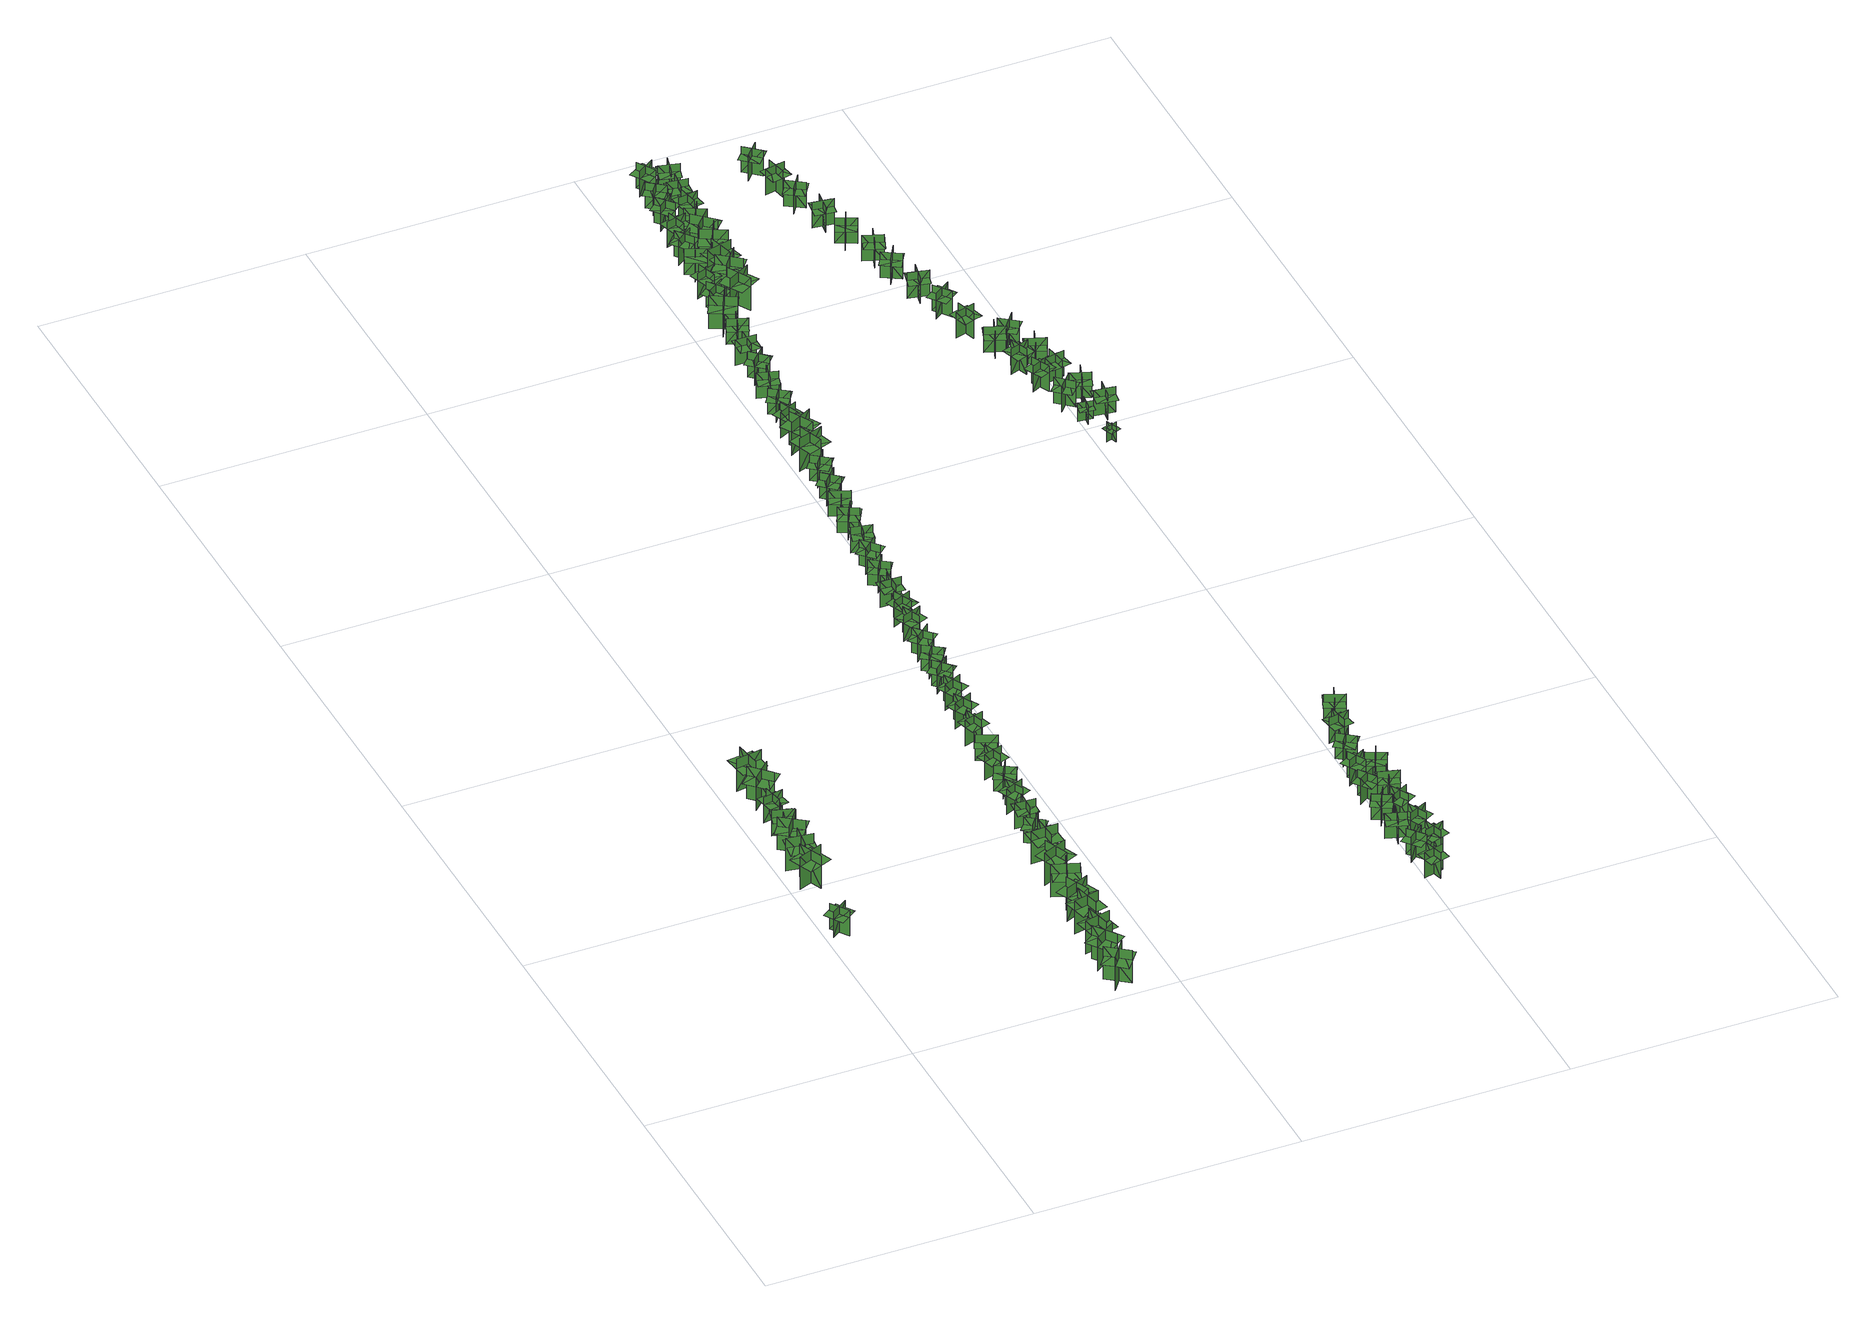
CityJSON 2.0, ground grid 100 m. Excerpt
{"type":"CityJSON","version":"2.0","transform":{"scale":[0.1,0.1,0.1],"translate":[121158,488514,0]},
"CityObjects":{
"tree1":{"type":"SolitaryVegetationObject","geometry":[{"type":"MultiSurface","lod":"1","boundaries":[[[0,1,2]],[[0,2,3]],[[4,5,6]],[[4,6,7]],[[8,9,10]],[[8,10,11]],[[8,11,12]],[[8,12,13]]]}]},
"tree2":{"type":"SolitaryVegetationObject","geometry":[{"type":"MultiSurface","lod":"1","boundaries":[[[14,15,16]],[[14,16,17]],[[18,19,20]],[[18,20,21]],[[22,23,24]],[[22,24,25]],[[22,25,26]],[[22,26,27]]]}]},
"tree3":{"type":"SolitaryVegetationObject","geometry":[{"type":"MultiSurface","lod":"1","boundaries":[[[28,29,30]],[[28,30,31]],[[32,33,34]],[[32,34,35]],[[36,37,38]],[[36,38,39]],[[36,39,40]],[[36,40,41]]]}]},
"tree4":{"type":"SolitaryVegetationObject","geometry":[{"type":"MultiSurface","lod":"1","boundaries":[[[42,43,44]],[[42,44,45]],[[46,47,48]],[[46,48,49]],[[50,51,52]],[[50,52,53]],[[50,53,54]],[[50,54,55]]]}]},
"tree5":{"type":"SolitaryVegetationObject","geometry":[{"type":"MultiSurface","lod":"1","boundaries":[[[56,57,58]],[[56,58,59]],[[60,61,62]],[[60,62,63]],[[64,65,66]],[[64,66,67]],[[64,67,68]],[[64,68,69]]]}]},
"tree6":{"type":"SolitaryVegetationObject","geometry":[{"type":"MultiSurface","lod":"1","boundaries":[[[70,71,72]],[[70,72,73]],[[74,75,76]],[[74,76,77]],[[78,79,80]],[[78,80,81]],[[78,81,82]],[[78,82,83]]]}]},
"tree7":{"type":"SolitaryVegetationObject","geometry":[{"type":"MultiSurface","lod":"1","boundaries":[[[84,85,86]],[[84,86,87]],[[88,89,90]],[[88,90,91]],[[92,93,94]],[[92,94,95]],[[92,95,96]],[[92,96,97]]]}]},
"tree8":{"type":"SolitaryVegetationObject","geometry":[{"type":"MultiSurface","lod":"1","boundaries":[[[98,99,100]],[[98,100,101]],[[102,103,104]],[[102,104,105]],[[106,107,108]],[[106,108,109]],[[106,109,110]],[[106,110,111]]]}]},
"tree9":{"type":"SolitaryVegetationObject","geometry":[{"type":"MultiSurface","lod":"1","boundaries":[[[112,113,114]],[[112,114,115]],[[116,117,118]],[[116,118,119]],[[120,121,122]],[[120,122,123]],[[120,123,124]],[[120,124,125]]]}]},
"tree10":{"type":"SolitaryVegetationObject","geometry":[{"type":"MultiSurface","lod":"1","boundaries":[[[126,127,128]],[[126,128,129]],[[130,131,132]],[[130,132,133]],[[134,135,136]],[[134,136,137]],[[134,137,138]],[[134,138,139]]]}]},
"tree11":{"type":"SolitaryVegetationObject","geometry":[{"type":"MultiSurface","lod":"1","boundaries":[[[140,141,142]],[[140,142,143]],[[144,145,146]],[[144,146,147]],[[148,149,150]],[[148,150,151]],[[148,151,152]],[[148,152,153]]]}]},
"tree12":{"type":"SolitaryVegetationObject","geometry":[{"type":"MultiSurface","lod":"1","boundaries":[[[154,155,156]],[[154,156,157]],[[158,159,160]],[[158,160,161]],[[162,163,164]],[[162,164,165]],[[162,165,166]],[[162,166,167]]]}]},
"tree13":{"type":"SolitaryVegetationObject","geometry":[{"type":"MultiSurface","lod":"1","boundaries":[[[168,169,170]],[[168,170,171]],[[172,173,174]],[[172,174,175]],[[176,177,178]],[[176,178,179]],[[176,179,180]],[[176,180,181]]]}]},
"tree14":{"type":"SolitaryVegetationObject","geometry":[{"type":"MultiSurface","lod":"1","boundaries":[[[182,183,184]],[[182,184,185]],[[186,187,188]],[[186,188,189]],[[190,191,192]],[[190,192,193]],[[190,193,194]],[[190,194,195]]]}]},
"tree15":{"type":"SolitaryVegetationObject","geometry":[{"type":"MultiSurface","lod":"1","boundaries":[[[196,197,198]],[[196,198,199]],[[200,201,202]],[[200,202,203]],[[204,205,206]],[[204,206,207]],[[204,207,208]],[[204,208,209]]]}]},
"tree16":{"type":"SolitaryVegetationObject","geometry":[{"type":"MultiSurface","lod":"1","boundaries":[[[210,211,212]],[[210,212,213]],[[214,215,216]],[[214,216,217]],[[218,219,220]],[[218,220,221]],[[218,221,222]],[[218,222,223]]]}]},
"tree17":{"type":"SolitaryVegetationObject","geometry":[{"type":"MultiSurface","lod":"1","boundaries":[[[224,225,226]],[[224,226,227]],[[228,229,230]],[[228,230,231]],[[232,233,234]],[[232,234,235]],[[232,235,236]],[[232,236,237]]]}]},
"tree18":{"type":"SolitaryVegetationObject","geometry":[{"type":"MultiSurface","lod":"1","boundaries":[[[238,239,240]],[[238,240,241]],[[242,243,244]],[[242,244,245]],[[246,247,248]],[[246,248,249]],[[246,249,250]],[[246,250,251]]]}]},
"tree19":{"type":"SolitaryVegetationObject","geometry":[{"type":"MultiSurface","lod":"1","boundaries":[[[252,253,254]],[[252,254,255]],[[256,257,258]],[[256,258,259]],[[260,261,262]],[[260,262,263]],[[260,263,264]],[[260,264,265]]]}]},
"tree20":{"type":"SolitaryVegetationObject","geometry":[{"type":"MultiSurface","lod":"1","boundaries":[[[266,267,268]],[[266,268,269]],[[270,271,272]],[[270,272,273]],[[274,275,276]],[[274,276,277]],[[274,277,278]],[[274,278,279]]]}]},
"tree21":{"type":"SolitaryVegetationObject","geometry":[{"type":"MultiSurface","lod":"1","boundaries":[[[280,281,282]],[[280,282,283]],[[284,285,286]],[[284,286,287]],[[288,289,290]],[[288,290,291]],[[288,291,292]],[[288,292,293]]]}]},
"tree22":{"type":"SolitaryVegetationObject","geometry":[{"type":"MultiSurface","lod":"1","boundaries":[[[294,295,296]],[[294,296,297]],[[298,299,300]],[[298,300,301]],[[302,303,304]],[[302,304,305]],[[302,305,306]],[[302,306,307]]]}]},
"tree23":{"type":"SolitaryVegetationObject","geometry":[{"type":"MultiSurface","lod":"1","boundaries":[[[308,309,310]],[[308,310,311]],[[312,313,314]],[[312,314,315]],[[316,317,318]],[[316,318,319]],[[316,319,320]],[[316,320,321]]]}]},
"tree24":{"type":"SolitaryVegetationObject","geometry":[{"type":"MultiSurface","lod":"1","boundaries":[[[322,323,324]],[[322,324,325]],[[326,327,328]],[[326,328,329]],[[330,331,332]],[[330,332,333]],[[330,333,334]],[[330,334,335]]]}]},
"tree25":{"type":"SolitaryVegetationObject","geometry":[{"type":"MultiSurface","lod":"1","boundaries":[[[336,337,338]],[[336,338,339]],[[340,341,342]],[[340,342,343]],[[344,345,346]],[[344,346,347]],[[344,347,348]],[[344,348,349]]]}]},
"tree26":{"type":"SolitaryVegetationObject","geometry":[{"type":"MultiSurface","lod":"1","boundaries":[[[350,351,352]],[[350,352,353]],[[354,355,356]],[[354,356,357]],[[358,359,360]],[[358,360,361]],[[358,361,362]],[[358,362,363]]]}]},
"tree27":{"type":"SolitaryVegetationObject","geometry":[{"type":"MultiSurface","lod":"1","boundaries":[[[364,365,366]],[[364,366,367]],[[368,369,370]],[[368,370,371]],[[372,373,374]],[[372,374,375]],[[372,375,376]],[[372,376,377]]]}]},
"tree28":{"type":"SolitaryVegetationObject","geometry":[{"type":"MultiSurface","lod":"1","boundaries":[[[378,379,380]],[[378,380,381]],[[382,383,384]],[[382,384,385]],[[386,387,388]],[[386,388,389]],[[386,389,390]],[[386,390,391]]]}]},
"tree29":{"type":"SolitaryVegetationObject","geometry":[{"type":"MultiSurface","lod":"1","boundaries":[[[392,393,394]],[[392,394,395]],[[396,397,398]],[[396,398,399]],[[400,401,402]],[[400,402,403]],[[400,403,404]],[[400,404,405]]]}]},
"tree30":{"type":"SolitaryVegetationObject","geometry":[{"type":"MultiSurface","lod":"1","boundaries":[[[406,407,408]],[[406,408,409]],[[410,411,412]],[[410,412,413]],[[414,415,416]],[[414,416,417]],[[414,417,418]],[[414,418,419]]]}]},
"tree31":{"type":"SolitaryVegetationObject","geometry":[{"type":"MultiSurface","lod":"1","boundaries":[[[420,421,422]],[[420,422,423]],[[424,425,426]],[[424,426,427]],[[428,429,430]],[[428,430,431]],[[428,431,432]],[[428,432,433]]]}]},
"tree32":{"type":"SolitaryVegetationObject","geometry":[{"type":"MultiSurface","lod":"1","boundaries":[[[434,435,436]],[[434,436,437]],[[438,439,440]],[[438,440,441]],[[442,443,444]],[[442,444,445]],[[442,445,446]],[[442,446,447]]]}]},
"tree33":{"type":"SolitaryVegetationObject","geometry":[{"type":"MultiSurface","lod":"1","boundaries":[[[448,449,450]],[[448,450,451]],[[452,453,454]],[[452,454,455]],[[456,457,458]],[[456,458,459]],[[456,459,460]],[[456,460,461]]]}]},
"tree34":{"type":"SolitaryVegetationObject","geometry":[{"type":"MultiSurface","lod":"1","boundaries":[[[462,463,464]],[[462,464,465]],[[466,467,468]],[[466,468,469]],[[470,471,472]],[[470,472,473]],[[470,473,474]],[[470,474,475]]]}]},
"tree35":{"type":"SolitaryVegetationObject","geometry":[{"type":"MultiSurface","lod":"1","boundaries":[[[476,477,478]],[[476,478,479]],[[480,481,482]],[[480,482,483]],[[484,485,486]],[[484,486,487]],[[484,487,488]],[[484,488,489]]]}]},
"tree36":{"type":"SolitaryVegetationObject","geometry":[{"type":"MultiSurface","lod":"1","boundaries":[[[490,491,492]],[[490,492,493]],[[494,495,496]],[[494,496,497]],[[498,499,500]],[[498,500,501]],[[498,501,502]],[[498,502,503]]]}]},
"tree37":{"type":"SolitaryVegetationObject","geometry":[{"type":"MultiSurface","lod":"1","boundaries":[[[504,505,506]],[[504,506,507]],[[508,509,510]],[[508,510,511]],[[512,513,514]],[[512,514,515]],[[512,515,516]],[[512,516,517]]]}]},
"tree38":{"type":"SolitaryVegetationObject","geometry":[{"type":"MultiSurface","lod":"1","boundaries":[[[518,519,520]],[[518,520,521]],[[522,523,524]],[[522,524,525]],[[526,527,528]],[[526,528,529]],[[526,529,530]],[[526,530,531]]]}]},
"tree39":{"type":"SolitaryVegetationObject","geometry":[{"type":"MultiSurface","lod":"1","boundaries":[[[532,533,534]],[[532,534,535]],[[536,537,538]],[[536,538,539]],[[540,541,542]],[[540,542,543]],[[540,543,544]],[[540,544,545]]]}]},
"tree40":{"type":"SolitaryVegetationObject","geometry":[{"type":"MultiSurface","lod":"1","boundaries":[[[546,547,548]],[[546,548,549]],[[550,551,552]],[[550,552,553]],[[554,555,556]],[[554,556,557]],[[554,557,558]],[[554,558,559]]]}]},
"tree41":{"type":"SolitaryVegetationObject","geometry":[{"type":"MultiSurface","lod":"1","boundaries":[[[560,561,562]],[[560,562,563]],[[564,565,566]],[[564,566,567]],[[568,569,570]],[[568,570,571]],[[568,571,572]],[[568,572,573]]]}]},
"tree42":{"type":"SolitaryVegetationObject","geometry":[{"type":"MultiSurface","lod":"1","boundaries":[[[574,575,576]],[[574,576,577]],[[578,579,580]],[[578,580,581]],[[582,583,584]],[[582,584,585]],[[582,585,586]],[[582,586,587]]]}]},
"tree43":{"type":"SolitaryVegetationObject","geometry":[{"type":"MultiSurface","lod":"1","boundaries":[[[588,589,590]],[[588,590,591]],[[592,593,594]],[[592,594,595]],[[596,597,598]],[[596,598,599]],[[596,599,600]],[[596,600,601]]]}]},
"tree44":{"type":"SolitaryVegetationObject","geometry":[{"type":"MultiSurface","lod":"1","boundaries":[[[602,603,604]],[[602,604,605]],[[606,607,608]],[[606,608,609]],[[610,611,612]],[[610,612,613]],[[610,613,614]],[[610,614,615]]]}]},
"tree45":{"type":"SolitaryVegetationObject","geometry":[{"type":"MultiSurface","lod":"1","boundaries":[[[616,617,618]],[[616,618,619]],[[620,621,622]],[[620,622,623]],[[624,625,626]],[[624,626,627]],[[624,627,628]],[[624,628,629]]]}]},
"tree46":{"type":"SolitaryVegetationObject","geometry":[{"type":"MultiSurface","lod":"1","boundaries":[[[630,631,632]],[[630,632,633]],[[634,635,636]],[[634,636,637]],[[638,639,640]],[[638,640,641]],[[638,641,642]],[[638,642,643]]]}]},
"tree47":{"type":"SolitaryVegetationObject","geometry":[{"type":"MultiSurface","lod":"1","boundaries":[[[644,645,646]],[[644,646,647]],[[648,649,650]],[[648,650,651]],[[652,653,654]],[[652,654,655]],[[652,655,656]],[[652,656,657]]]}]},
"tree48":{"type":"SolitaryVegetationObject","geometry":[{"type":"MultiSurface","lod":"1","boundaries":[[[658,659,660]],[[658,660,661]],[[662,663,664]],[[662,664,665]],[[666,667,668]],[[666,668,669]],[[666,669,670]],[[666,670,671]]]}]},
"tree49":{"type":"SolitaryVegetationObject","geometry":[{"type":"MultiSurface","lod":"1","boundaries":[[[672,673,674]],[[672,674,675]],[[676,677,678]],[[676,678,679]],[[680,681,682]],[[680,682,683]],[[680,683,684]],[[680,684,685]]]}]},
"tree50":{"type":"SolitaryVegetationObject","geometry":[{"type":"MultiSurface","lod":"1","boundaries":[[[686,687,688]],[[686,688,689]],[[690,691,692]],[[690,692,693]],[[694,695,696]],[[694,696,697]],[[694,697,698]],[[694,698,699]]]}]},
"tree51":{"type":"SolitaryVegetationObject","geometry":[{"type":"MultiSurface","lod":"1","boundaries":[[[700,701,702]],[[700,702,703]],[[704,705,706]],[[704,706,707]],[[708,709,710]],[[708,710,711]],[[708,711,712]],[[708,712,713]]]}]},
"tree52":{"type":"SolitaryVegetationObject","geometry":[{"type":"MultiSurface","lod":"1","boundaries":[[[714,715,716]],[[714,716,717]],[[718,719,720]],[[718,720,721]],[[722,723,724]],[[722,724,725]],[[722,725,726]],[[722,726,727]]]}]},
"tree53":{"type":"SolitaryVegetationObject","geometry":[{"type":"MultiSurface","lod":"1","boundaries":[[[728,729,730]],[[728,730,731]],[[732,733,734]],[[732,734,735]],[[736,737,738]],[[736,738,739]],[[736,739,740]],[[736,740,741]]]}]},
"tree54":{"type":"SolitaryVegetationObject","geometry":[{"type":"MultiSurface","lod":"1","boundaries":[[[742,743,744]],[[742,744,745]],[[746,747,748]],[[746,748,749]],[[750,751,752]],[[750,752,753]],[[750,753,754]],[[750,754,755]]]}]},
"tree55":{"type":"SolitaryVegetationObject","geometry":[{"type":"MultiSurface","lod":"1","boundaries":[[[756,757,758]],[[756,758,759]],[[760,761,762]],[[760,762,763]],[[764,765,766]],[[764,766,767]],[[764,767,768]],[[764,768,769]]]}]},
"tree56":{"type":"SolitaryVegetationObject","geometry":[{"type":"MultiSurface","lod":"1","boundaries":[[[770,771,772]],[[770,772,773]],[[774,775,776]],[[774,776,777]],[[778,779,780]],[[778,780,781]],[[778,781,782]],[[778,782,783]]]}]},
"tree57":{"type":"SolitaryVegetationObject","geometry":[{"type":"MultiSurface","lod":"1","boundaries":[[[784,785,786]],[[784,786,787]],[[788,789,790]],[[788,790,791]],[[792,793,794]],[[792,794,795]],[[792,795,796]],[[792,796,797]]]}]},
"tree58":{"type":"SolitaryVegetationObject","geometry":[{"type":"MultiSurface","lod":"1","boundaries":[[[798,799,800]],[[798,800,801]],[[802,803,804]],[[802,804,805]],[[806,807,808]],[[806,808,809]],[[806,809,810]],[[806,810,811]]]}]},
"tree59":{"type":"SolitaryVegetationObject","geometry":[{"type":"MultiSurface","lod":"1","boundaries":[[[812,813,814]],[[812,814,815]],[[816,817,818]],[[816,818,819]],[[820,821,822]],[[820,822,823]],[[820,823,824]],[[820,824,825]]]}]},
"tree60":{"type":"SolitaryVegetationObject","geometry":[{"type":"MultiSurface","lod":"1","boundaries":[[[826,827,828]],[[826,828,829]],[[830,831,832]],[[830,832,833]],[[834,835,836]],[[834,836,837]],[[834,837,838]],[[834,838,839]]]}]},
"tree61":{"type":"SolitaryVegetationObject","geometry":[{"type":"MultiSurface","lod":"1","boundaries":[[[840,841,842]],[[840,842,843]],[[844,845,846]],[[844,846,847]],[[848,849,850]],[[848,850,851]],[[848,851,852]],[[848,852,853]]]}]},
"tree62":{"type":"SolitaryVegetationObject","geometry":[{"type":"MultiSurface","lod":"1","boundaries":[[[854,855,856]],[[854,856,857]],[[858,859,860]],[[858,860,861]],[[862,863,864]],[[862,864,865]],[[862,865,866]],[[862,866,867]]]}]},
"tree63":{"type":"SolitaryVegetationObject","geometry":[{"type":"MultiSurface","lod":"1","boundaries":[[[868,869,870]],[[868,870,871]],[[872,873,874]],[[872,874,875]],[[876,877,878]],[[876,878,879]],[[876,879,880]],[[876,880,881]]]}]},
"tree64":{"type":"SolitaryVegetationObject","geometry":[{"type":"MultiSurface","lod":"1","boundaries":[[[882,883,884]],[[882,884,885]],[[886,887,888]],[[886,888,889]],[[890,891,892]],[[890,892,893]],[[890,893,894]],[[890,894,895]]]}]},
"tree65":{"type":"SolitaryVegetationObject","geometry":[{"type":"MultiSurface","lod":"1","boundaries":[[[896,897,898]],[[896,898,899]],[[900,901,902]],[[900,902,903]],[[904,905,906]],[[904,906,907]],[[904,907,908]],[[904,908,909]]]}]},
"tree66":{"type":"SolitaryVegetationObject","geometry":[{"type":"MultiSurface","lod":"1","boundaries":[[[910,911,912]],[[910,912,913]],[[914,915,916]],[[914,916,917]],[[918,919,920]],[[918,920,921]],[[918,921,922]],[[918,922,923]]]}]},
"tree67":{"type":"SolitaryVegetationObject","geometry":[{"type":"MultiSurface","lod":"1","boundaries":[[[924,925,926]],[[924,926,927]],[[928,929,930]],[[928,930,931]],[[932,933,934]],[[932,934,935]],[[932,935,936]],[[932,936,937]]]}]},
"tree68":{"type":"SolitaryVegetationObject","geometry":[{"type":"MultiSurface","lod":"1","boundaries":[[[938,939,940]],[[938,940,941]],[[942,943,944]],[[942,944,945]],[[946,947,948]],[[946,948,949]],[[946,949,950]],[[946,950,951]]]}]},
"tree69":{"type":"SolitaryVegetationObject","geometry":[{"type":"MultiSurface","lod":"1","boundaries":[[[952,953,954]],[[952,954,955]],[[956,957,958]],[[956,958,959]],[[960,961,962]],[[960,962,963]],[[960,963,964]],[[960,964,965]]]}]},
"tree70":{"type":"SolitaryVegetationObject","geometry":[{"type":"MultiSurface","lod":"1","boundaries":[[[966,967,968]],[[966,968,969]],[[970,971,972]],[[970,972,973]],[[974,975,976]],[[974,976,977]],[[974,977,978]],[[974,978,979]]]}]},
"tree71":{"type":"SolitaryVegetationObject","geometry":[{"type":"MultiSurface","lod":"1","boundaries":[[[980,981,982]],[[980,982,983]],[[984,985,986]],[[984,986,987]],[[988,989,990]],[[988,990,991]],[[988,991,992]],[[988,992,993]]]}]},
"tree72":{"type":"SolitaryVegetationObject","geometry":[{"type":"MultiSurface","lod":"1","boundaries":[[[994,995,996]],[[994,996,997]],[[998,999,1000]],[[998,1000,1001]],[[1002,1003,1004]],[[1002,1004,1005]],[[1002,1005,1006]],[[1002,1006,1007]]]}]},
"tree73":{"type":"SolitaryVegetationObject","geometry":[{"type":"MultiSurface","lod":"1","boundaries":[[[1008,1009,1010]],[[1008,1010,1011]],[[1012,1013,1014]],[[1012,1014,1015]],[[1016,1017,1018]],[[1016,1018,1019]],[[1016,1019,1020]],[[1016,1020,1021]]]}]},
"tree74":{"type":"SolitaryVegetationObject","geometry":[{"type":"MultiSurface","lod":"1","boundaries":[[[1022,1023,1024]],[[1022,1024,1025]],[[1026,1027,1028]],[[1026,1028,1029]],[[1030,1031,1032]],[[1030,1032,1033]],[[1030,1033,1034]],[[1030,1034,1035]]]}]},
"tree75":{"type":"SolitaryVegetationObject","geometry":[{"type":"MultiSurface","lod":"1","boundaries":[[[1036,1037,1038]],[[1036,1038,1039]],[[1040,1041,1042]],[[1040,1042,1043]],[[1044,1045,1046]],[[1044,1046,1047]],[[1044,1047,1048]],[[1044,1048,1049]]]}]},
"tree76":{"type":"SolitaryVegetationObject","geometry":[{"type":"MultiSurface","lod":"1","boundaries":[[[1050,1051,1052]],[[1050,1052,1053]],[[1054,1055,1056]],[[1054,1056,1057]],[[1058,1059,1060]],[[1058,1060,1061]],[[1058,1061,1062]],[[1058,1062,1063]]]}]},
"tree77":{"type":"SolitaryVegetationObject","geometry":[{"type":"MultiSurface","lod":"1","boundaries":[[[1064,1065,1066]],[[1064,1066,1067]],[[1068,1069,1070]],[[1068,1070,1071]],[[1072,1073,1074]],[[1072,1074,1075]],[[1072,1075,1076]],[[1072,1076,1077]]]}]},
"tree78":{"type":"SolitaryVegetationObject","geometry":[{"type":"MultiSurface","lod":"1","boundaries":[[[1078,1079,1080]],[[1078,1080,1081]],[[1082,1083,1084]],[[1082,1084,1085]],[[1086,1087,1088]],[[1086,1088,1089]],[[1086,1089,1090]],[[1086,1090,1091]]]}]},
"tree79":{"type":"SolitaryVegetationObject","geometry":[{"type":"MultiSurface","lod":"1","boundaries":[[[1092,1093,1094]],[[1092,1094,1095]],[[1096,1097,1098]],[[1096,1098,1099]],[[1100,1101,1102]],[[1100,1102,1103]],[[1100,1103,1104]],[[1100,1104,1105]]]}]},
"tree80":{"type":"SolitaryVegetationObject","geometry":[{"type":"MultiSurface","lod":"1","boundaries":[[[1106,1107,1108]],[[1106,1108,1109]],[[1110,1111,1112]],[[1110,1112,1113]],[[1114,1115,1116]],[[1114,1116,1117]],[[1114,1117,1118]],[[1114,1118,1119]]]}]},
"tree81":{"type":"SolitaryVegetationObject","geometry":[{"type":"MultiSurface","lod":"1","boundaries":[[[1120,1121,1122]],[[1120,1122,1123]],[[1124,1125,1126]],[[1124,1126,1127]],[[1128,1129,1130]],[[1128,1130,1131]],[[1128,1131,1132]],[[1128,1132,1133]]]}]},
"tree82":{"type":"SolitaryVegetationObject","geometry":[{"type":"MultiSurface","lod":"1","boundaries":[[[1134,1135,1136]],[[1134,1136,1137]],[[1138,1139,1140]],[[1138,1140,1141]],[[1142,1143,1144]],[[1142,1144,1145]],[[1142,1145,1146]],[[1142,1146,1147]]]}]},
"tree83":{"type":"SolitaryVegetationObject","geometry":[{"type":"MultiSurface","lod":"1","boundaries":[[[1148,1149,1150]],[[1148,1150,1151]],[[1152,1153,1154]],[[1152,1154,1155]],[[1156,1157,1158]],[[1156,1158,1159]],[[1156,1159,1160]],[[1156,1160,1161]]]}]},
"tree84":{"type":"SolitaryVegetationObject","geometry":[{"type":"MultiSurface","lod":"1","boundaries":[[[1162,1163,1164]],[[1162,1164,1165]],[[1166,1167,1168]],[[1166,1168,1169]],[[1170,1171,1172]],[[1170,1172,1173]],[[1170,1173,1174]],[[1170,1174,1175]]]}]},
"tree85":{"type":"SolitaryVegetationObject","geometry":[{"type":"MultiSurface","lod":"1","boundaries":[[[1176,1177,1178]],[[1176,1178,1179]],[[1180,1181,1182]],[[1180,1182,1183]],[[1184,1185,1186]],[[1184,1186,1187]],[[1184,1187,1188]],[[1184,1188,1189]]]}]},
"tree86":{"type":"SolitaryVegetationObject","geometry":[{"type":"MultiSurface","lod":"1","boundaries":[[[1190,1191,1192]],[[1190,1192,1193]],[[1194,1195,1196]],[[1194,1196,1197]],[[1198,1199,1200]],[[1198,1200,1201]],[[1198,1201,1202]],[[1198,1202,1203]]]}]},
"tree87":{"type":"SolitaryVegetationObject","geometry":[{"type":"MultiSurface","lod":"1","boundaries":[[[1204,1205,1206]],[[1204,1206,1207]],[[1208,1209,1210]],[[1208,1210,1211]],[[1212,1213,1214]],[[1212,1214,1215]],[[1212,1215,1216]],[[1212,1216,1217]]]}]},
"tree88":{"type":"SolitaryVegetationObject","geometry":[{"type":"MultiSurface","lod":"1","boundaries":[[[1218,1219,1220]],[[1218,1220,1221]],[[1222,1223,1224]],[[1222,1224,1225]],[[1226,1227,1228]],[[1226,1228,1229]],[[1226,1229,1230]],[[1226,1230,1231]]]}]},
"tree89":{"type":"SolitaryVegetationObject","geometry":[{"type":"MultiSurface","lod":"1","boundaries":[[[1232,1233,1234]],[[1232,1234,1235]],[[1236,1237,1238]],[[1236,1238,1239]],[[1240,1241,1242]],[[1240,1242,1243]],[[1240,1243,1244]],[[1240,1244,1245]]]}]},
"tree90":{"type":"SolitaryVegetationObject","geometry":[{"type":"MultiSurface","lod":"1","boundaries":[[[1246,1247,1248]],[[1246,1248,1249]],[[1250,1251,1252]],[[1250,1252,1253]],[[1254,1255,1256]],[[1254,1256,1257]],[[1254,1257,1258]],[[1254,1258,1259]]]}]},
"tree91":{"type":"SolitaryVegetationObject","geometry":[{"type":"MultiSurface","lod":"1","boundaries":[[[1260,1261,1262]],[[1260,1262,1263]],[[1264,1265,1266]],[[1264,1266,1267]],[[1268,1269,1270]],[[1268,1270,1271]],[[1268,1271,1272]],[[1268,1272,1273]]]}]},
"tree92":{"type":"SolitaryVegetationObject","geometry":[{"type":"MultiSurface","lod":"1","boundaries":[[[1274,1275,1276]],[[1274,1276,1277]],[[1278,1279,1280]],[[1278,1280,1281]],[[1282,1283,1284]],[[1282,1284,1285]],[[1282,1285,1286]],[[1282,1286,1287]]]}]},
"tree93":{"type":"SolitaryVegetationObject","geometry":[{"type":"MultiSurface","lod":"1","boundaries":[[[1288,1289,1290]],[[1288,1290,1291]],[[1292,1293,1294]],[[1292,1294,1295]],[[1296,1297,1298]],[[1296,1298,1299]],[[1296,1299,1300]],[[1296,1300,1301]]]}]},
"tree94":{"type":"SolitaryVegetationObject","geometry":[{"type":"MultiSurface","lod":"1","boundaries":[[[1302,1303,1304]],[[1302,1304,1305]],[[1306,1307,1308]],[[1306,1308,1309]],[[1310,1311,1312]],[[1310,1312,1313]],[[1310,1313,1314]],[[1310,1314,1315]]]}]},
"tree95":{"type":"SolitaryVegetationObject","geometry":[{"type":"MultiSurface","lod":"1","boundaries":[[[1316,1317,1318]],[[1316,1318,1319]],[[1320,1321,1322]],[[1320,1322,1323]],[[1324,1325,1326]],[[1324,1326,1327]],[[1324,1327,1328]],[[1324,1328,1329]]]}]},
"tree96":{"type":"SolitaryVegetationObject","geometry":[{"type":"MultiSurface","lod":"1","boundaries":[[[1330,1331,1332]],[[1330,1332,1333]],[[1334,1335,1336]],[[1334,1336,1337]],[[1338,1339,1340]],[[1338,1340,1341]],[[1338,1341,1342]],[[1338,1342,1343]]]}]},
"tree97":{"type":"SolitaryVegetationObject","geometry":[{"type":"MultiSurface","lod":"1","boundaries":[[[1344,1345,1346]],[[1344,1346,1347]],[[1348,1349,1350]],[[1348,1350,1351]],[[1352,1353,1354]],[[1352,1354,1355]],[[1352,1355,1356]],[[1352,1356,1357]]]}]},
"tree98":{"type":"SolitaryVegetationObject","geometry":[{"type":"MultiSurface","lod":"1","boundaries":[[[1358,1359,1360]],[[1358,1360,1361]],[[1362,1363,1364]],[[1362,1364,1365]],[[1366,1367,1368]],[[1366,1368,1369]],[[1366,1369,1370]],[[1366,1370,1371]]]}]},
"tree99":{"type":"SolitaryVegetationObject","geometry":[{"type":"MultiSurface","lod":"1","boundaries":[[[1372,1373,1374]],[[1372,1374,1375]],[[1376,1377,1378]],[[1376,1378,1379]],[[1380,1381,1382]],[[1380,1382,1383]],[[1380,1383,1384]],[[1380,1384,1385]]]}]}
},
"vertices":[
[38,764,5],[83,700,5],[83,700,113],[38,764,113],[29,713,5],[93,757,5],[93,757,113],[29,713,113],[29,713,83],[51,681,83],[115,725,83],[93,757,83],[71,789,83],[7,745,83],
[100,973,15],[63,1066,15],[63,1066,153],[100,973,153],[126,1034,15],[34,997,15],[34,997,153],[126,1034,153],[126,1034,114],[108,1080,114],[15,1043,114],[34,997,114],[53,951,114],[145,988,114],
[133,1105,10],[35,1119,10],[35,1119,148],[133,1105,148],[94,1158,10],[80,1060,10],[80,1060,148],[94,1158,148],[94,1158,109],[44,1165,109],[31,1066,109],[80,1060,109],[130,1053,109],[143,1152,109],
[73,1174,10],[133,1254,10],[133,1254,149],[73,1174,149],[139,1184,10],[59,1243,10],[59,1243,149],[139,1184,149],[139,1184,110],[169,1224,110],[89,1283,110],[59,1243,110],[29,1203,110],[109,1144,110],
[73,1318,12],[148,1298,12],[148,1298,120],[73,1318,120],[99,1273,12],[118,1348,12],[118,1348,120],[99,1273,120],[99,1273,90],[136,1263,90],[156,1338,90],[118,1348,90],[81,1358,90],[61,1283,90],
[108,1442,11],[122,1366,11],[122,1366,119],[108,1442,119],[79,1400,11],[155,1414,11],[155,1414,119],[79,1400,119],[79,1400,88],[86,1362,88],[162,1375,88],[155,1414,88],[148,1452,88],[72,1438,88],
[154,1478,11],[84,1549,11],[84,1549,149],[154,1478,149],[155,1544,11],[84,1474,11],[84,1474,149],[155,1544,149],[155,1544,111],[120,1580,111],[49,1510,111],[84,1474,111],[119,1439,111],[190,1508,111],
[69,1601,10],[168,1617,10],[168,1617,148],[69,1601,148],[123,1562,10],[107,1660,10],[107,1660,148],[123,1562,148],[123,1562,109],[172,1570,109],[157,1668,109],[107,1660,109],[58,1653,109],[73,1554,109],
[841,48,14],[762,109,14],[762,109,153],[841,48,153],[833,114,14],[772,35,14],[772,35,153],[833,114,153],[833,114,114],[793,144,114],[732,65,114],[772,35,114],[811,4,114],[872,83,114],
[831,148,18],[773,229,18],[773,229,157],[831,148,157],[842,213,18],[761,155,18],[761,155,157],[842,213,157],[842,213,118],[813,254,118],[732,196,118],[761,155,118],[790,115,118],[871,173,118],
[828,231,14],[807,328,14],[807,328,153],[828,231,153],[864,286,14],[767,265,14],[767,265,153],[864,286,153],[864,286,114],[853,335,114],[756,313,114],[767,265,114],[778,216,114],[875,238,114],
[839,345,18],[817,442,18],[817,442,157],[839,345,157],[874,401,18],[777,379,18],[777,379,157],[874,401,157],[874,401,118],[863,450,118],[766,428,118],[777,379,118],[788,330,118],[885,352,118],
[810,523,13],[852,433,13],[852,433,151],[810,523,151],[787,461,13],[877,503,13],[877,503,151],[787,461,151],[787,461,112],[808,416,112],[898,458,112],[877,503,112],[856,548,112],[766,506,112],
[888,581,8],[795,616,8],[795,616,147],[888,581,147],[861,641,8],[826,548,8],[826,548,147],[861,641,147],[861,641,108],[815,659,108],[779,566,108],[826,548,108],[872,530,108],[908,623,108],
[892,716,14],[800,677,14],[800,677,152],[892,716,152],[831,741,14],[869,650,14],[869,650,152],[831,741,152],[831,741,114],[785,722,114],[824,630,114],[869,650,114],[915,669,114],[877,761,114],
[864,764,14],[859,864,14],[859,864,152],[864,764,152],[909,813,14],[809,808,14],[809,808,152],[909,813,152],[909,813,113],[906,863,113],[807,858,113],[809,808,113],[812,759,113],[911,763,113],
[845,876,15],[893,937,15],[893,937,123],[845,876,123],[896,882,15],[836,930,15],[836,930,123],[896,882,123],[896,882,92],[920,912,92],[860,960,92],[836,930,92],[811,900,92],[872,851,92],
[877,973,15],[882,1051,15],[882,1051,123],[877,973,123],[916,1007,15],[839,1012,15],[839,1012,123],[916,1007,123],[916,1007,93],[919,1046,93],[842,1051,93],[839,1012,93],[836,974,93],[913,968,93],
[901,1083,14],[869,1154,14],[869,1154,122],[901,1083,122],[920,1131,14],[849,1099,14],[849,1099,122],[920,1131,122],[920,1131,92],[904,1167,92],[833,1135,92],[849,1099,92],[865,1064,92],[936,1096,92],
[913,1251,15],[875,1184,15],[875,1184,123],[913,1251,123],[863,1238,15],[931,1200,15],[931,1200,123],[863,1238,123],[863,1238,93],[844,1204,93],[912,1166,93],[931,1200,93],[950,1234,93],[883,1272,93],
[911,1288,14],[886,1361,14],[886,1361,122],[911,1288,122],[934,1334,14],[861,1309,14],[861,1309,122],[934,1334,122],[934,1334,91],[921,1371,91],[848,1345,91],[861,1309,91],[873,1272,91],[947,1297,91],
[878,1422,16],[948,1390,16],[948,1390,123],[878,1422,123],[895,1374,16],[927,1445,16],[927,1445,123],[895,1374,123],[895,1374,93],[931,1358,93],[963,1428,93],[927,1445,93],[892,1461,93],[860,1390,93],
[929,1487,17],[907,1562,17],[907,1562,125],[929,1487,125],[954,1533,17],[880,1511,17],[880,1511,125],[954,1533,125],[954,1533,95],[943,1570,95],[869,1548,95],[880,1511,95],[891,1473,95],[965,1496,95],
[943,1598,16],[909,1668,16],[909,1668,123],[943,1598,123],[960,1647,16],[890,1613,16],[890,1613,123],[960,1647,123],[960,1647,93],[943,1682,93],[873,1648,93],[890,1613,93],[907,1578,93],[977,1612,93],
[955,1708,16],[920,1777,16],[920,1777,124],[955,1708,124],[971,1756,16],[902,1722,16],[902,1722,124],[971,1756,124],[971,1756,93],[954,1791,93],[885,1756,93],[902,1722,93],[920,1687,93],[989,1722,93],
[919,1873,15],[971,1816,15],[971,1816,123],[919,1873,123],[916,1822,15],[973,1874,15],[973,1874,123],[916,1822,123],[916,1822,92],[942,1793,92],[999,1845,92],[973,1874,92],[947,1902,92],[890,1850,92],
[972,1972,16],[927,1910,16],[927,1910,124],[972,1972,124],[921,1964,16],[984,1919,16],[984,1919,124],[921,1964,124],[921,1964,94],[899,1933,94],[962,1888,94],[984,1919,94],[1007,1950,94],[944,1996,94],
[986,2013,16],[934,2071,16],[934,2071,123],[986,2013,123],[989,2065,16],[931,2013,16],[931,2013,123],[989,2065,123],[989,2065,93],[963,2093,93],[905,2042,93],[931,2013,93],[957,1984,93],[1015,2036,93],
[934,2136,19],[1007,2164,19],[1007,2164,127],[934,2136,127],[982,2115,19],[953,2187,19],[953,2187,127],[982,2115,127],[982,2115,97],[1018,2129,97],[989,2201,97],[953,2187,97],[917,2173,97],[946,2101,97],
[1012,2264,14],[941,2232,14],[941,2232,122],[1012,2264,122],[963,2283,14],[996,2212,14],[996,2212,122],[963,2283,122],[963,2283,92],[928,2267,92],[960,2196,92],[996,2212,92],[1031,2228,92],[999,2299,92],
[983,2312,16],[985,2390,16],[985,2390,124],[983,2312,124],[1020,2347,16],[943,2350,16],[943,2350,124],[1020,2347,124],[1020,2347,94],[1022,2386,94],[944,2388,94],[943,2350,94],[942,2311,94],[1019,2309,94],
[1022,2440,16],[957,2483,16],[957,2483,123],[1022,2440,123],[1012,2491,16],[970,2426,16],[970,2426,123],[1012,2491,123],[1012,2491,93],[979,2512,93],[937,2447,93],[970,2426,93],[1002,2405,93],[1044,2470,93],
[1029,2540,16],[977,2598,16],[977,2598,124],[1029,2540,124],[1032,2592,16],[974,2540,16],[974,2540,124],[1032,2592,124],[1032,2592,93],[1005,2621,93],[948,2568,93],[974,2540,93],[1001,2511,93],[1058,2563,93],
[1024,2704,14],[1007,2629,14],[1007,2629,122],[1024,2704,122],[980,2677,14],[1056,2660,14],[1056,2660,122],[980,2677,122],[980,2677,91],[972,2639,91],[1047,2622,91],[1056,2660,91],[1064,2698,91],[989,2715,91],
[1054,2763,15],[986,2800,15],[986,2800,123],[1054,2763,123],[1040,2812,15],[1002,2745,15],[1002,2745,123],[1040,2812,123],[1040,2812,92],[1006,2831,92],[968,2763,92],[1002,2745,92],[1036,2726,92],[1074,2794,92],
[1021,2846,15],[1050,2918,15],[1050,2918,123],[1021,2846,123],[1068,2866,15],[996,2895,15],[996,2895,123],[1068,2866,123],[1068,2866,93],[1083,2902,93],[1011,2931,93],[996,2895,93],[982,2859,93],[1054,2830,93],
[1013,3003,16],[1070,2951,16],[1070,2951,124],[1013,3003,124],[1015,2951,16],[1067,3009,16],[1067,3009,124],[1015,2951,124],[1015,2951,93],[1044,2925,93],[1096,2983,93],[1067,3009,93],[1038,3035,93],[986,2977,93],
[1022,3107,16],[1084,3061,16],[1084,3061,123],[1022,3107,123],[1029,3056,16],[1075,3118,16],[1075,3118,123],[1029,3056,123],[1029,3056,93],[1060,3033,93],[1106,3095,93],[1075,3118,93],[1044,3141,93],[998,3079,93],
[1041,3227,17],[1076,3133,17],[1076,3133,156],[1041,3227,156],[1013,3167,17],[1107,3201,17],[1107,3201,156],[1013,3167,156],[1013,3167,117],[1030,3120,117],[1124,3154,117],[1107,3201,117],[1090,3248,117],[996,3214,117],
[1043,3323,17],[1091,3236,17],[1091,3236,156],[1043,3323,156],[1024,3260,17],[1111,3307,17],[1111,3307,156],[1024,3260,156],[1024,3260,117],[1048,3216,117],[1135,3264,117],[1111,3307,117],[1087,3351,117],[1000,3303,117],
[2032,139,31],[2013,214,31],[2013,214,139],[2032,139,139],[2059,183,31],[1984,163,31],[1984,163,139],[2059,183,139],[2059,183,109],[2049,221,109],[1974,201,109],[1984,163,109],[1994,126,109],[2068,146,109],
[1101,3400,18],[1031,3367,18],[1031,3367,126],[1101,3400,126],[1053,3418,18],[1085,3348,18],[1085,3348,126],[1053,3418,126],[1053,3418,96],[1018,3402,96],[1050,3332,96],[1085,3348,96],[1120,3364,96],[1088,3434,96],
[1983,312,32],[2032,253,32],[2032,253,140],[1983,312,140],[1978,261,32],[2038,310,32],[2038,310,140],[1978,261,140],[1978,261,109],[2002,231,109],[2062,280,109],[2038,310,109],[2013,340,109],[1953,291,109],
[1982,377,31],[2004,451,31],[2004,451,138],[1982,377,138],[2027,401,31],[1953,424,31],[1953,424,138],[2027,401,138],[2027,401,108],[2039,438,108],[1965,461,108],[1953,424,108],[1942,387,108],[2016,364,108],
[1097,3513,21],[1053,3449,21],[1053,3449,129],[1097,3513,129],[1046,3504,21],[1110,3460,21],[1110,3460,129],[1046,3504,129],[1046,3504,98],[1024,3472,98],[1088,3428,98],[1110,3460,98],[1132,3492,98],[1068,3536,98],
[1957,545,30],[2025,508,30],[2025,508,138],[1957,545,138],[1972,495,30],[2008,564,30],[2008,564,138],[1972,495,138],[1972,495,108],[2006,477,108],[2043,545,108],[2008,564,108],[1974,582,108],[1938,514,108],
[2040,280,31],[2114,304,31],[2114,304,138],[2040,280,138],[2086,256,31],[2062,330,31],[2062,330,138],[2086,256,138],[2086,256,108],[2123,268,108],[2099,342,108],[2062,330,108],[2025,318,108],[2049,244,108],
[1079,3560,17],[1099,3635,17],[1099,3635,125],[1079,3560,125],[1124,3586,17],[1049,3605,17],[1049,3605,125],[1124,3586,125],[1124,3586,95],[1133,3623,95],[1059,3643,95],[1049,3605,95],[1039,3568,95],[1114,3548,95],
[2020,674,35],[1956,630,35],[1956,630,143],[2020,674,143],[1969,683,35],[2013,620,35],[2013,620,143],[1969,683,143],[1969,683,112],[1937,661,112],[1982,598,112],[2013,620,112],[2045,642,112],[2000,706,112],
[2034,389,31],[2104,424,31],[2104,424,138],[2034,389,138],[2083,372,31],[2048,442,31],[2048,442,138],[2083,372,138],[2083,372,108],[2118,390,108],[2083,459,108],[2048,442,108],[2014,424,108],[2049,355,108],
[2072,493,30],[2035,561,30],[2035,561,138],[2072,493,138],[2087,543,30],[2019,506,30],[2019,506,138],[2087,543,138],[2087,543,108],[2068,577,108],[2000,540,108],[2019,506,108],[2037,472,108],[2105,508,108],
[1072,3727,19],[1129,3674,19],[1129,3674,127],[1072,3727,127],[1074,3675,19],[1127,3732,19],[1127,3732,127],[1074,3675,127],[1074,3675,96],[1103,3649,96],[1155,3706,96],[1127,3732,96],[1098,3758,96],[1046,3702,96],
[1982,798,30],[2021,730,30],[2021,730,138],[1982,798,138],[1968,748,30],[2036,786,30],[2036,786,138],[1968,748,138],[1968,748,108],[1988,714,108],[2055,753,108],[2036,786,108],[2016,820,108],[1949,782,108],
[1139,3807,16],[1062,3807,16],[1062,3807,124],[1139,3807,124],[1103,3844,16],[1103,3766,16],[1103,3766,124],[1103,3844,124],[1103,3844,94],[1064,3844,94],[1064,3767,94],[1103,3766,94],[1141,3766,94],[1142,3843,94],
[2027,650,30],[2102,628,30],[2102,628,138],[2027,650,138],[2052,605,30],[2074,679,30],[2074,679,138],[2052,605,138],[2052,605,108],[2089,594,108],[2111,668,108],[2074,679,108],[2036,690,108],[2015,615,108],
[2037,916,32],[1992,853,32],[1992,853,140],[2037,916,140],[1986,908,32],[2049,863,32],[2049,863,140],[1986,908,140],[1986,908,109],[1964,876,109],[2027,831,109],[2049,863,109],[2072,894,109],[2009,939,109],
[1083,3929,16],[1156,3904,16],[1156,3904,124],[1083,3929,124],[1105,3883,16],[1130,3956,16],[1130,3956,124],[1105,3883,124],[1105,3883,94],[1142,3870,94],[1167,3943,94],[1130,3956,94],[1094,3969,94],[1069,3895,94],
[2083,787,30],[2050,717,30],[2050,717,138],[2083,787,138],[2034,770,30],[2104,737,30],[2104,737,138],[2034,770,138],[2034,770,108],[2018,735,108],[2088,702,108],[2104,737,108],[2121,772,108],[2051,805,108],
[1091,3972,16],[1137,4060,16],[1137,4060,155],[1091,3972,155],[1154,3991,16],[1066,4038,16],[1066,4038,155],[1154,3991,155],[1154,3991,116],[1178,4035,116],[1090,4082,116],[1066,4038,116],[1043,3994,116],[1131,3947,116],
[2005,996,31],[2082,1010,31],[2082,1010,139],[2005,996,139],[2047,966,31],[2034,1042,31],[2034,1042,139],[2047,966,139],[2047,966,108],[2086,973,108],[2072,1049,108],[2034,1042,108],[1996,1036,108],[2009,959,108],
[1161,4144,16],[1098,4099,16],[1098,4099,124],[1161,4144,124],[1110,4153,16],[1155,4090,16],[1155,4090,124],[1110,4153,124],[1110,4153,93],[1078,4130,93],[1123,4067,93],[1155,4090,93],[1186,4112,93],[1142,4175,93],
[1126,4253,15],[1152,4180,15],[1152,4180,123],[1126,4253,123],[1103,4207,15],[1176,4233,15],[1176,4233,123],[1103,4207,123],[1103,4207,93],[1116,4170,93],[1189,4196,93],[1176,4233,93],[1163,4269,93],[1090,4243,93],
[2041,1124,32],[2113,1095,32],[2113,1095,140],[2041,1124,140],[2061,1076,32],[2090,1148,32],[2090,1148,140],[2061,1076,140],[2061,1076,109],[2097,1062,109],[2126,1133,109],[2090,1148,109],[2054,1163,109],[2025,1091,109],
[1162,4364,22],[1131,4292,22],[1131,4292,129],[1162,4364,129],[1114,4345,22],[1185,4314,22],[1185,4314,129],[1114,4345,129],[1114,4345,99],[1099,4309,99],[1170,4279,99],[1185,4314,99],[1200,4350,99],[1129,4380,99],
[1189,4157,17],[1239,4071,17],[1239,4071,155],[1189,4157,155],[1172,4093,17],[1258,4143,17],[1258,4143,155],[1172,4093,155],[1172,4093,117],[1197,4050,117],[1283,4101,117],[1258,4143,117],[1233,4186,117],[1147,4136,117],
[1176,4401,16],[1130,4463,16],[1130,4463,124],[1176,4401,124],[1184,4452,16],[1122,4406,16],[1122,4406,124],[1184,4452,124],[1184,4452,94],[1161,4483,94],[1098,4437,94],[1122,4406,94],[1145,4375,94],[1207,4421,94],
[1194,4173,17],[1256,4251,17],[1256,4251,156],[1194,4173,156],[1260,4180,17],[1182,4242,17],[1182,4242,156],[1260,4180,156],[1260,4180,117],[1291,4219,117],[1214,4281,117],[1182,4242,117],[1151,4203,117],[1229,4141,117],
[1267,4301,15],[1171,4275,15],[1171,4275,153],[1267,4301,153],[1210,4334,15],[1236,4238,15],[1236,4238,153],[1210,4334,153],[1210,4334,114],[1162,4321,114],[1188,4225,114],[1236,4238,114],[1284,4251,114],[1258,4347,114],
[1154,4559,18],[1175,4484,18],[1175,4484,126],[1154,4559,126],[1128,4514,18],[1203,4535,18],[1203,4535,126],[1128,4514,126],[1128,4514,95],[1139,4476,95],[1214,4498,95],[1203,4535,95],[1192,4572,95],[1118,4551,95],
[1195,4400,14],[1283,4355,14],[1283,4355,152],[1195,4400,152],[1215,4337,14],[1260,4426,14],[1260,4426,152],[1215,4337,152],[1215,4337,113],[1259,4314,113],[1305,4403,113],[1260,4426,113],[1216,4448,113],[1171,4360,113],
[1144,4604,20],[1203,4654,20],[1203,4654,128],[1144,4604,128],[1195,4599,20],[1145,4659,20],[1145,4659,128],[1195,4599,128],[1195,4599,97],[1225,4624,97],[1175,4684,97],[1145,4659,97],[1116,4634,97],[1165,4575,97],
[1266,4492,15],[1199,4419,15],[1199,4419,154],[1266,4492,154],[1200,4490,15],[1273,4422,15],[1273,4422,154],[1200,4490,154],[1200,4490,115],[1166,4453,115],[1240,4386,115],[1273,4422,115],[1307,4459,115],[1234,4526,115],
[1151,4746,21],[1212,4700,21],[1212,4700,128],[1151,4746,128],[1157,4695,21],[1204,4757,21],[1204,4757,128],[1157,4695,128],[1157,4695,98],[1188,4672,98],[1235,4733,98],[1204,4757,98],[1173,4780,98],[1127,4719,98],
[1231,4514,16],[1268,4582,16],[1268,4582,124],[1231,4514,124],[1280,4529,16],[1212,4566,16],[1212,4566,124],[1280,4529,124],[1280,4529,94],[1299,4563,94],[1231,4600,94],[1212,4566,94],[1194,4532,94],[1262,4495,94],
[1169,4861,22],[1212,4797,22],[1212,4797,129],[1169,4861,129],[1159,4810,22],[1223,4853,22],[1223,4853,129],[1159,4810,129],[1159,4810,99],[1180,4778,99],[1245,4821,99],[1223,4853,99],[1202,4886,99],[1137,4843,99],
[1249,4666,16],[1262,4589,16],[1262,4589,124],[1249,4666,124],[1219,4624,16],[1295,4637,16],[1295,4637,124],[1219,4624,124],[1219,4624,94],[1225,4585,94],[1301,4599,94],[1295,4637,94],[1288,4675,94],[1212,4662,94],
[1294,4711,19],[1217,4720,19],[1217,4720,126],[1294,4711,126],[1262,4752,19],[1253,4675,19],[1253,4675,126],[1262,4752,126],[1262,4752,96],[1223,4756,96],[1215,4679,96],[1253,4675,96],[1292,4670,96],[1300,4747,96],
[1258,4769,20],[1277,4844,20],[1277,4844,128],[1258,4769,128],[1303,4796,20],[1228,4814,20],[1228,4814,128],[1303,4796,128],[1303,4796,98],[1312,4833,98],[1237,4852,98],[1228,4814,98],[1218,4777,98],[1293,4758,98],
[2050,2855,36],[2035,2897,36],[2035,2897,98],[2050,2855,98],[2063,2882,36],[2021,2866,36],[2021,2866,98],[2063,2882,98],[2063,2882,81],[2055,2903,81],[2013,2887,81],[2021,2866,81],[2029,2846,81],[2070,2861,81],
[2004,2984,37],[2012,3039,37],[2012,3039,114],[2004,2984,114],[2034,3006,37],[1979,3014,37],[1979,3014,114],[2034,3006,114],[2034,3006,92],[2037,3034,92],[1982,3041,92],[1979,3014,92],[1975,2986,92],[2030,2979,92],
[2007,3093,35],[1950,3146,35],[1950,3146,143],[2007,3093,143],[2005,3145,35],[1953,3088,35],[1953,3088,143],[2005,3145,143],[2005,3145,113],[1977,3171,113],[1924,3114,113],[1953,3088,113],[1981,3062,113],[2034,3118,113],
[1929,3282,34],[1963,3212,34],[1963,3212,142],[1929,3282,142],[1912,3233,34],[1982,3266,34],[1982,3266,142],[1912,3233,142],[1912,3233,112],[1929,3198,112],[1998,3232,112],[1982,3266,112],[1965,3301,112],[1895,3268,112],
[1884,3350,37],[1957,3377,37],[1957,3377,145],[1884,3350,145],[1931,3328,37],[1904,3401,37],[1904,3401,145],[1931,3328,145],[1931,3328,115],[1967,3341,115],[1940,3414,115],[1904,3401,115],[1868,3387,115],[1894,3315,115],
[1877,3645,31],[1802,3623,31],[1802,3623,139],[1877,3645,139],[1831,3670,31],[1854,3596,31],[1854,3596,139],[1831,3670,139],[1831,3670,109],[1794,3659,109],[1817,3584,109],[1854,3596,109],[1891,3607,109],[1868,3681,109],
[1851,3504,35],[1924,3478,35],[1924,3478,143],[1851,3504,143],[1872,3457,35],[1899,3530,35],[1899,3530,143],[1872,3457,143],[1872,3457,112],[1909,3444,112],[1935,3517,112],[1899,3530,112],[1862,3543,112],[1836,3470,112],
[1791,3797,34],[1837,3734,34],[1837,3734,142],[1791,3797,142],[1783,3746,34],[1846,3791,34],[1846,3791,142],[1783,3746,142],[1783,3746,112],[1806,3714,112],[1868,3760,112],[1846,3791,112],[1823,3823,112],[1760,3777,112],
[1743,3896,32],[1819,3880,32],[1819,3880,140],[1743,3896,140],[1771,3853,32],[1787,3929,32],[1787,3929,140],[1771,3853,140],[1771,3853,110],[1809,3845,110],[1825,3920,110],[1787,3929,110],[1749,3937,110],[1733,3861,110],
[1726,3994,30],[1765,4061,30],[1765,4061,138],[1726,3994,138],[1776,4007,30],[1709,4046,30],[1709,4046,138],[1776,4007,138],[1776,4007,108],[1796,4040,108],[1729,4079,108],[1709,4046,108],[1689,4013,108],[1756,3973,108],
[1759,4122,37],[1686,4148,37],[1686,4148,145],[1759,4122,145],[1737,4168,37],[1711,4095,37],[1711,4095,145],[1737,4168,145],[1737,4168,115],[1701,4181,115],[1675,4109,115],[1711,4095,115],[1747,4082,115],[1774,4155,115],
[1698,4305,29],[1665,4235,29],[1665,4235,136],[1698,4305,136],[1650,4288,29],[1720,4255,29],[1720,4255,136],[1650,4288,136],[1650,4288,106],[1633,4253,106],[1703,4220,106],[1720,4255,106],[1736,4290,106],[1666,4323,106],
[1643,4510,30],[1579,4553,30],[1579,4553,138],[1643,4510,138],[1634,4560,30],[1591,4496,30],[1591,4496,138],[1634,4560,138],[1634,4560,108],[1602,4582,108],[1558,4518,108],[1591,4496,108],[1623,4475,108],[1666,4539,108],
[1616,4400,28],[1693,4389,28],[1693,4389,136],[1616,4400,136],[1647,4358,28],[1658,4435,28],[1658,4435,136],[1647,4358,136],[1647,4358,106],[1686,4353,106],[1696,4430,106],[1658,4435,106],[1619,4440,106],[1609,4364,106],
[1624,4647,31],[1547,4632,31],[1547,4632,139],[1624,4647,139],[1581,4676,31],[1596,4600,31],[1596,4600,139],[1581,4676,139],[1581,4676,108],[1543,4669,108],[1558,4593,108],[1596,4600,108],[1634,4608,108],[1619,4684,108],
[2034,3100,34],[2060,3173,34],[2060,3173,142],[2034,3100,142],[2081,3122,34],[2008,3148,34],[2008,3148,142],[2081,3122,142],[2081,3122,112],[2094,3158,112],[2021,3185,112],[2008,3148,112],[1995,3112,112],[2068,3085,112],
[2077,2982,34],[2089,3058,34],[2089,3058,142],[2077,2982,142],[2119,3012,34],[2042,3023,34],[2042,3023,142],[2119,3012,142],[2119,3012,112],[2125,3051,112],[2048,3062,112],[2042,3023,112],[2037,2985,112],[2113,2974,112],
[1581,4793,27],[1529,4736,27],[1529,4736,135],[1581,4793,135],[1529,4791,27],[1587,4739,27],[1587,4739,135],[1529,4791,135],[1529,4791,105],[1503,4762,105],[1561,4710,105],[1587,4739,105],[1613,4768,105],[1555,4820,105],
[2044,3272,34],[1968,3258,34],[1968,3258,141],[2044,3272,141],[2002,3301,34],[2016,3225,34],[2016,3225,141],[2002,3301,141],[2002,3301,111],[1964,3294,111],[1978,3218,111],[2016,3225,111],[2054,3232,111],[2040,3308,111],
[1950,3390,33],[2023,3363,33],[2023,3363,141],[1950,3390,141],[1972,3343,33],[1998,3416,33],[1998,3416,141],[1972,3343,141],[1972,3343,111],[2008,3330,111],[2035,3402,111],[1998,3416,111],[1962,3429,111],[1935,3356,111],
[1925,3482,33],[1973,3543,33],[1973,3543,141],[1925,3482,141],[1976,3488,33],[1915,3536,33],[1915,3536,141],[1976,3488,141],[1976,3488,111],[2000,3519,111],[1939,3567,111],[1915,3536,111],[1891,3505,111],[1952,3458,111]
]}
